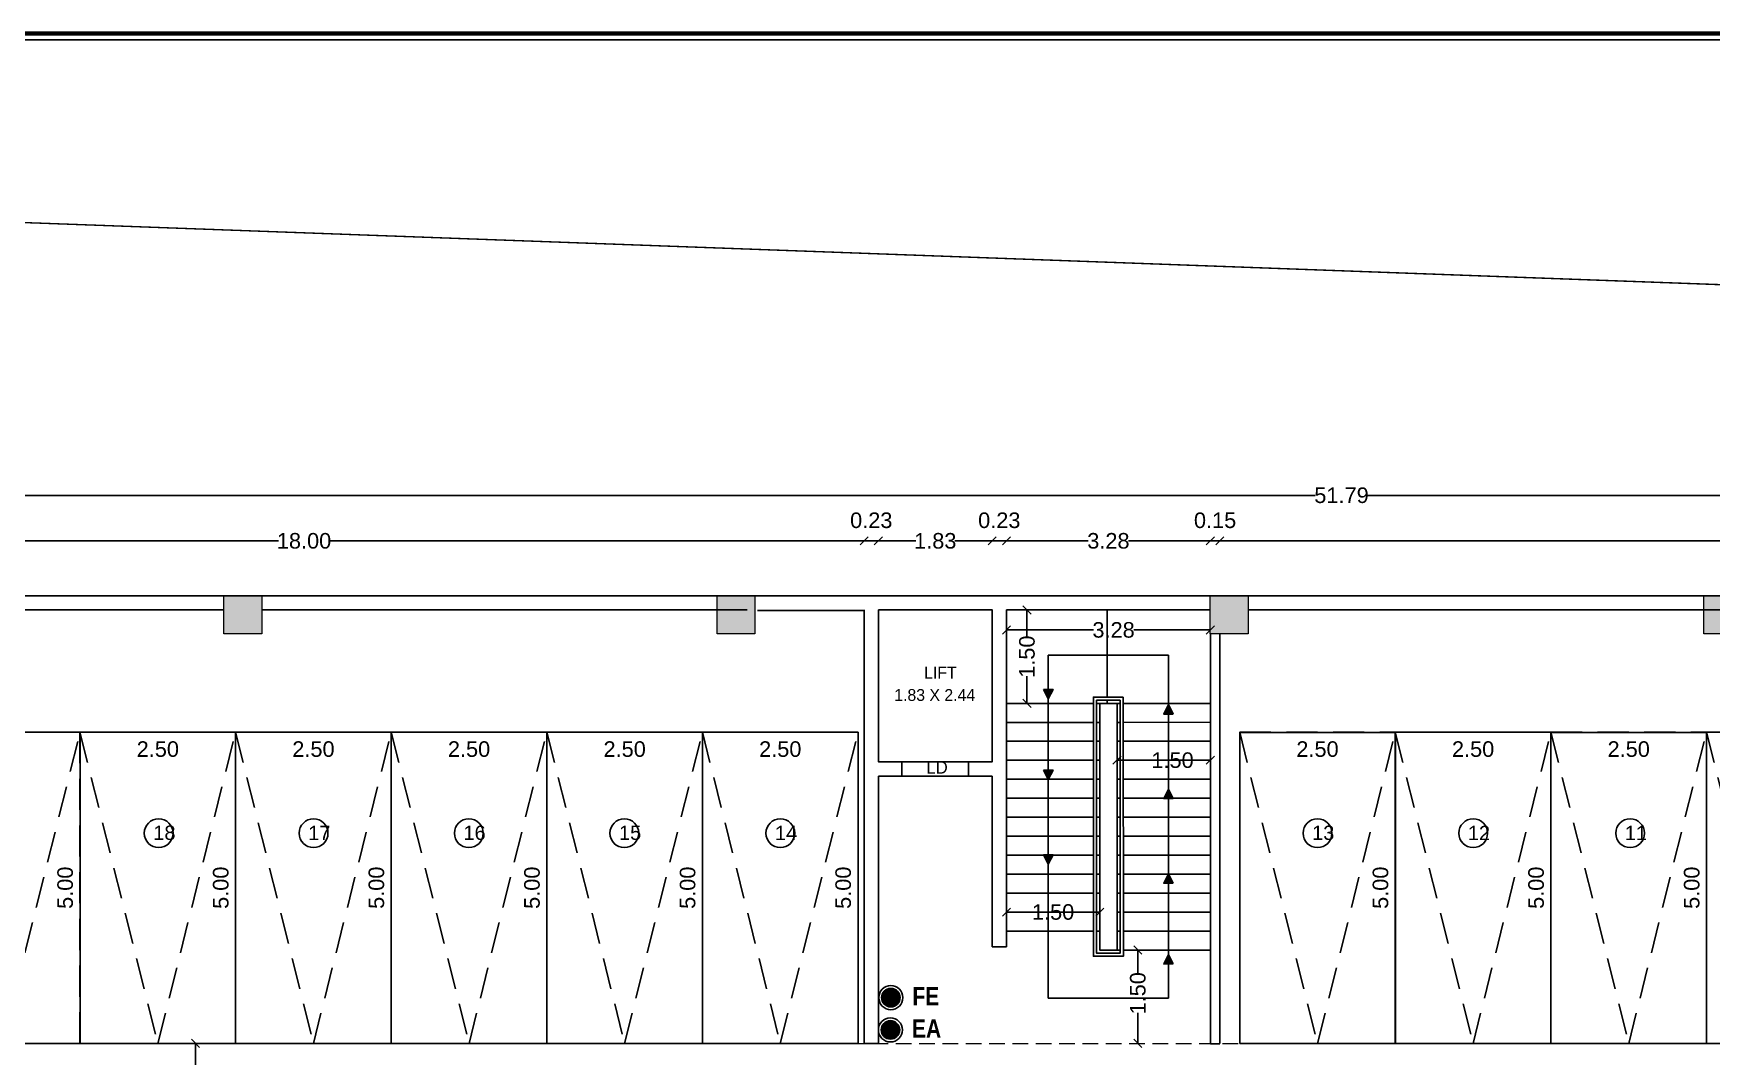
# Model space of a CAD drawing. Header units: metres. Extents: x 71870 to 72053, y 12512 to 13084.
# Drawn here: x 71914.76 to 71941.71, y 13068.02 to 13084.45 of the extents above; entities that cross this region are included whole.
import ezdxf

# ---------------------------------------------------------------- set-up
doc = ezdxf.new("R2010")
doc.units = ezdxf.units.M
doc.header["$MEASUREMENT"] = 0
for name, pattern in [('ACAD_ISO08W100', [36, 24, -3, 6, -3]), ('DASHED2', [0.375, 0.25, -0.125]), ('Dim Line', [0.375, 0.25, -0.125])]:
    doc.linetypes.add(name, pattern=pattern)
doc.layers.get('Defpoints').update_dxf_attribs({"color": 6, "lineweight": 0})
doc.layers.add('ANGULAR_PARKING_SLOT_1', color=6, linetype='Continuous')
doc.layers.add('BLK_1_FLR_-1_LIFT_1', color=30, linetype='Continuous')
for name, color, linetype, plot in [('BLK_1_LVL_-1_BSMNT_COVERED_PARKING', 4, 'Continuous', False), ('BLK_1_LVL_-1_BSMNT_FOOT_PRINT', 1, 'Continuous', False), ('BLK_1_LVL_-1_BSMNT_PLOT_BOUNDARY', 70, 'Continuous', False), ('BLK_1_LVL_-1_BSMNT_SIDE_SETBACK1', 102, 'Continuous', False)]:
    doc.layers.add(name, color=color, linetype=linetype, plot=plot)
doc.layers.add('COL', color=1, linetype='Continuous', lineweight=18)
doc.styles.add('century Gothic', font='arial.ttf')
doc.styles.get("Standard").update_dxf_attribs({"font": 'arial.ttf'})
doc.styles.add('TITLE', font='GOTHIC.TTF')
doc.dimstyles.new('STAND', dxfattribs={"dimtxt": 0.25, "dimasz": 0.13, "dimexe": 0, "dimexo": 0, "dimgap": 0, "dimtad": 0, "dimzin": 0, "dimdsep": 46, "dimtxsty": 'century Gothic', "dimblk": 'OBLIQUE', "dimcen": 0.15, "dimse1": 1, "dimse2": 1, "dimclrd": 5, "dimclre": 7, "dimclrt": 5, "dimazin": 0, "dimtfac": 1, "dimtofl": 0, "dimtmove": 0, "dimatfit": 3, "dimfxl": 0, "dimtolj": 1, "dimtzin": 0, "dimlwd": -1, "dimlwe": -1, "dimarcsym": 0})

# ---------------------------------------------------------------- blocks, each defined once
blk = doc.blocks.new('*U3')
at = {"layer": 'COL'}
h = blk.add_hatch(color=8, dxfattribs=at)
h.dxf.hatch_style = 1
h.paths.add_polyline_path([(2704.9, 761), (2704.9, 737), (2680.9, 737), (2680.9, 761)])
at = {"layer": 'COL', "ltscale": 0.02}
blk.add_lwpolyline([(2704.9, 761), (2704.9, 737), (2680.9, 737), (2680.9, 761)], close=True, dxfattribs=at)
blk = doc.blocks.new('_Oblique')
at = {"color": 0, "linetype": 'ByBlock', "lineweight": -2}
blk.add_line((-0.5, -0.5), (0.5, 0.5), dxfattribs=at)
blk = doc.blocks.new('*D309')
at = {"color": 5}
for p, q in [((71932.162, 13072.777), (71932.742, 13072.777)), ((71933.662, 13072.777), (71933.367, 13072.777))]:
    blk.add_line(p, q, dxfattribs=at)
at = {"layer": 'Defpoints', "color": 0, "lineweight": 25}
for p in [(71932.162, 13072.777), (71933.662, 13072.777), (71933.662, 13072.777)]:
    blk.add_point(p, dxfattribs=at)
at = {"color": 5, "xscale": 0.13, "yscale": 0.13, "zscale": 0.13, "rotation": 180}
blk.add_blockref('_Oblique', (71932.162, 13072.777), dxfattribs=at)
at = {"color": 5, "xscale": 0.13, "yscale": 0.13, "zscale": 0.13}
blk.add_blockref('_Oblique', (71933.662, 13072.777), dxfattribs=at)
at = {"color": 5, "insert": (71933.054, 13072.777), "char_height": 0.25, "attachment_point": 5, "style": 'century Gothic'}
blk.add_mtext('\\A1;1.50', dxfattribs=at)
blk = doc.blocks.new('*D310')
at = {"color": 5}
for p, q in [((71930.385, 13070.338), (71930.823, 13070.338)), ((71931.885, 13070.338), (71931.448, 13070.338))]:
    blk.add_line(p, q, dxfattribs=at)
at = {"layer": 'Defpoints', "color": 0, "lineweight": 25}
for p in [(71930.385, 13070.338), (71931.885, 13070.338), (71931.885, 13070.338)]:
    blk.add_point(p, dxfattribs=at)
at = {"color": 5, "xscale": 0.13, "yscale": 0.13, "zscale": 0.13, "rotation": 180}
blk.add_blockref('_Oblique', (71930.385, 13070.338), dxfattribs=at)
at = {"color": 5, "xscale": 0.13, "yscale": 0.13, "zscale": 0.13}
blk.add_blockref('_Oblique', (71931.885, 13070.338), dxfattribs=at)
at = {"color": 5, "insert": (71931.135, 13070.338), "char_height": 0.25, "attachment_point": 5, "style": 'century Gothic'}
blk.add_mtext('\\A1;1.50', dxfattribs=at)
blk = doc.blocks.new('*D311')
at = {"color": 5}
for p, q in [((71930.716, 13075.191), (71930.716, 13074.754)), ((71930.716, 13073.691), (71930.716, 13074.129))]:
    blk.add_line(p, q, dxfattribs=at)
at = {"layer": 'Defpoints', "color": 0, "lineweight": 25}
for p in [(71930.716, 13075.191), (71930.716, 13075.191), (71930.716, 13073.691)]:
    blk.add_point(p, dxfattribs=at)
at = {"color": 5, "xscale": 0.13, "yscale": 0.13, "zscale": 0.13}
for p, rotation in [((71930.716, 13075.191), 90), ((71930.716, 13073.691), 270)]:
    blk.add_blockref('_Oblique', p, dxfattribs=dict(at, rotation=rotation))
at = {"color": 5, "insert": (71930.716, 13074.441), "char_height": 0.25, "attachment_point": 5, "rotation": 90, "style": 'century Gothic'}
blk.add_mtext('\\A1;1.50', dxfattribs=at)
blk = doc.blocks.new('*D303')
at = {"color": 5}
for p, q in [((71930.385, 13074.87), (71931.782, 13074.87)), ((71933.662, 13074.87), (71932.432, 13074.87))]:
    blk.add_line(p, q, dxfattribs=at)
at = {"layer": 'Defpoints', "color": 0, "lineweight": 25}
for p in [(71930.385, 13074.874), (71933.662, 13074.87), (71933.662, 13074.81)]:
    blk.add_point(p, dxfattribs=at)
at = {"color": 5, "xscale": 0.13, "yscale": 0.13, "zscale": 0.13, "rotation": 180}
blk.add_blockref('_Oblique', (71930.385, 13074.87), dxfattribs=at)
at = {"color": 5, "xscale": 0.13, "yscale": 0.13, "zscale": 0.13}
blk.add_blockref('_Oblique', (71933.662, 13074.87), dxfattribs=at)
at = {"color": 5, "insert": (71932.107, 13074.87), "char_height": 0.25, "attachment_point": 5, "style": 'century Gothic'}
blk.add_mtext('\\A1;3.28', dxfattribs=at)
blk = doc.blocks.new('*D362')
at = {"layer": 'Defpoints', "color": 0, "lineweight": 25}
for p in [(71915.264, 13073.229), (71915.502, 13073.229), (71915.502, 13068.229)]:
    blk.add_point(p, dxfattribs=at)
at = {"color": 5, "lineweight": 25, "insert": (71915.264, 13070.729), "char_height": 0.25, "attachment_point": 5, "rotation": 90, "style": 'century Gothic'}
blk.add_mtext('\\A1;5.00', dxfattribs=at)
blk = doc.blocks.new('*D363')
at = {"layer": 'Defpoints', "color": 0, "lineweight": 25}
for p in [(71913.002, 13073.229), (71915.502, 13073.229), (71913.002, 13072.955)]:
    blk.add_point(p, dxfattribs=at)
at = {"color": 5, "lineweight": 25, "insert": (71914.252, 13072.955), "char_height": 0.25, "attachment_point": 5, "style": 'century Gothic'}
blk.add_mtext('\\A1;2.50', dxfattribs=at)
blk = doc.blocks.new('*D364')
at = {"layer": 'Defpoints', "color": 0, "lineweight": 25}
for p in [(71917.764, 13073.229), (71918.002, 13073.229), (71918.002, 13068.229)]:
    blk.add_point(p, dxfattribs=at)
at = {"color": 5, "lineweight": 25, "insert": (71917.764, 13070.729), "char_height": 0.25, "attachment_point": 5, "rotation": 90, "style": 'century Gothic'}
blk.add_mtext('\\A1;5.00', dxfattribs=at)
blk = doc.blocks.new('*D365')
at = {"layer": 'Defpoints', "color": 0, "lineweight": 25}
for p in [(71915.502, 13073.229), (71918.002, 13073.229), (71915.502, 13072.955)]:
    blk.add_point(p, dxfattribs=at)
at = {"color": 5, "lineweight": 25, "insert": (71916.752, 13072.955), "char_height": 0.25, "attachment_point": 5, "style": 'century Gothic'}
blk.add_mtext('\\A1;2.50', dxfattribs=at)
blk = doc.blocks.new('*D366')
at = {"layer": 'Defpoints', "color": 0, "lineweight": 25}
for p in [(71920.264, 13073.229), (71920.502, 13073.229), (71920.502, 13068.229)]:
    blk.add_point(p, dxfattribs=at)
at = {"color": 5, "lineweight": 25, "insert": (71920.264, 13070.729), "char_height": 0.25, "attachment_point": 5, "rotation": 90, "style": 'century Gothic'}
blk.add_mtext('\\A1;5.00', dxfattribs=at)
blk = doc.blocks.new('*D367')
at = {"layer": 'Defpoints', "color": 0, "lineweight": 25}
for p in [(71918.002, 13073.229), (71920.502, 13073.229), (71918.002, 13072.955)]:
    blk.add_point(p, dxfattribs=at)
at = {"color": 5, "lineweight": 25, "insert": (71919.252, 13072.955), "char_height": 0.25, "attachment_point": 5, "style": 'century Gothic'}
blk.add_mtext('\\A1;2.50', dxfattribs=at)
blk = doc.blocks.new('*D368')
at = {"layer": 'Defpoints', "color": 0, "lineweight": 25}
for p in [(71922.764, 13073.229), (71923.002, 13073.229), (71923.002, 13068.229)]:
    blk.add_point(p, dxfattribs=at)
at = {"color": 5, "lineweight": 25, "insert": (71922.764, 13070.729), "char_height": 0.25, "attachment_point": 5, "rotation": 90, "style": 'century Gothic'}
blk.add_mtext('\\A1;5.00', dxfattribs=at)
blk = doc.blocks.new('*D369')
at = {"layer": 'Defpoints', "color": 0, "lineweight": 25}
for p in [(71920.502, 13073.229), (71923.002, 13073.229), (71920.502, 13072.955)]:
    blk.add_point(p, dxfattribs=at)
at = {"color": 5, "lineweight": 25, "insert": (71921.752, 13072.955), "char_height": 0.25, "attachment_point": 5, "style": 'century Gothic'}
blk.add_mtext('\\A1;2.50', dxfattribs=at)
blk = doc.blocks.new('*D370')
at = {"layer": 'Defpoints', "color": 0, "lineweight": 25}
for p in [(71925.264, 13073.229), (71925.502, 13073.229), (71925.502, 13068.229)]:
    blk.add_point(p, dxfattribs=at)
at = {"color": 5, "lineweight": 25, "insert": (71925.264, 13070.729), "char_height": 0.25, "attachment_point": 5, "rotation": 90, "style": 'century Gothic'}
blk.add_mtext('\\A1;5.00', dxfattribs=at)
blk = doc.blocks.new('*D371')
at = {"layer": 'Defpoints', "color": 0, "lineweight": 25}
for p in [(71923.002, 13073.229), (71925.502, 13073.229), (71923.002, 13072.955)]:
    blk.add_point(p, dxfattribs=at)
at = {"color": 5, "lineweight": 25, "insert": (71924.252, 13072.955), "char_height": 0.25, "attachment_point": 5, "style": 'century Gothic'}
blk.add_mtext('\\A1;2.50', dxfattribs=at)
blk = doc.blocks.new('*D372')
at = {"layer": 'Defpoints', "color": 0, "lineweight": 25}
for p in [(71927.764, 13073.229), (71928.002, 13073.229), (71928.002, 13068.229)]:
    blk.add_point(p, dxfattribs=at)
at = {"color": 5, "lineweight": 25, "insert": (71927.764, 13070.729), "char_height": 0.25, "attachment_point": 5, "rotation": 90, "style": 'century Gothic'}
blk.add_mtext('\\A1;5.00', dxfattribs=at)
blk = doc.blocks.new('*D373')
at = {"layer": 'Defpoints', "color": 0, "lineweight": 25}
for p in [(71925.502, 13073.229), (71928.002, 13073.229), (71925.502, 13072.955)]:
    blk.add_point(p, dxfattribs=at)
at = {"color": 5, "lineweight": 25, "insert": (71926.752, 13072.955), "char_height": 0.25, "attachment_point": 5, "style": 'century Gothic'}
blk.add_mtext('\\A1;2.50', dxfattribs=at)
blk = doc.blocks.new('*D374')
at = {"layer": 'Defpoints', "color": 0, "lineweight": 25}
for p in [(71936.396, 13073.229), (71936.633, 13073.229), (71936.633, 13068.229)]:
    blk.add_point(p, dxfattribs=at)
at = {"color": 5, "lineweight": 25, "insert": (71936.396, 13070.729), "char_height": 0.25, "attachment_point": 5, "rotation": 90, "style": 'century Gothic'}
blk.add_mtext('\\A1;5.00', dxfattribs=at)
blk = doc.blocks.new('*D375')
at = {"layer": 'Defpoints', "color": 0, "lineweight": 25}
for p in [(71934.133, 13073.229), (71936.633, 13073.229), (71934.133, 13072.955)]:
    blk.add_point(p, dxfattribs=at)
at = {"color": 5, "lineweight": 25, "insert": (71935.383, 13072.955), "char_height": 0.25, "attachment_point": 5, "style": 'century Gothic'}
blk.add_mtext('\\A1;2.50', dxfattribs=at)
blk = doc.blocks.new('*D376')
at = {"layer": 'Defpoints', "color": 0, "lineweight": 25}
for p in [(71938.896, 13073.229), (71939.133, 13073.229), (71939.133, 13068.229)]:
    blk.add_point(p, dxfattribs=at)
at = {"color": 5, "lineweight": 25, "insert": (71938.896, 13070.729), "char_height": 0.25, "attachment_point": 5, "rotation": 90, "style": 'century Gothic'}
blk.add_mtext('\\A1;5.00', dxfattribs=at)
blk = doc.blocks.new('*D377')
at = {"layer": 'Defpoints', "color": 0, "lineweight": 25}
for p in [(71936.633, 13073.229), (71939.133, 13073.229), (71936.633, 13072.955)]:
    blk.add_point(p, dxfattribs=at)
at = {"color": 5, "lineweight": 25, "insert": (71937.883, 13072.955), "char_height": 0.25, "attachment_point": 5, "style": 'century Gothic'}
blk.add_mtext('\\A1;2.50', dxfattribs=at)
blk = doc.blocks.new('*D378')
at = {"layer": 'Defpoints', "color": 0, "lineweight": 25}
for p in [(71941.396, 13073.229), (71941.633, 13073.229), (71941.633, 13068.229)]:
    blk.add_point(p, dxfattribs=at)
at = {"color": 5, "lineweight": 25, "insert": (71941.396, 13070.729), "char_height": 0.25, "attachment_point": 5, "rotation": 90, "style": 'century Gothic'}
blk.add_mtext('\\A1;5.00', dxfattribs=at)
blk = doc.blocks.new('*D379')
at = {"layer": 'Defpoints', "color": 0, "lineweight": 25}
for p in [(71939.133, 13073.229), (71941.633, 13073.229), (71939.133, 13072.955)]:
    blk.add_point(p, dxfattribs=at)
at = {"color": 5, "lineweight": 25, "insert": (71940.383, 13072.955), "char_height": 0.25, "attachment_point": 5, "style": 'century Gothic'}
blk.add_mtext('\\A1;2.50', dxfattribs=at)
blk = doc.blocks.new('*D381')
at = {"layer": 'Defpoints', "color": 0, "lineweight": 25}
for p in [(71941.633, 13073.229), (71944.133, 13073.229), (71941.633, 13072.955)]:
    blk.add_point(p, dxfattribs=at)
at = {"color": 5, "lineweight": 25, "insert": (71942.883, 13072.955), "char_height": 0.25, "attachment_point": 5, "style": 'century Gothic'}
blk.add_mtext('\\A1;2.50', dxfattribs=at)
blk = doc.blocks.new('*D403')
at = {"color": 5}
for p, q in [((71928.328, 13076.301), (71928.929, 13076.301)), ((71930.157, 13076.301), (71929.555, 13076.301))]:
    blk.add_line(p, q, dxfattribs=at)
at = {"layer": 'Defpoints', "color": 0, "lineweight": 25}
for p in [(71930.157, 13076.301), (71928.328, 13075.191), (71930.157, 13075.191)]:
    blk.add_point(p, dxfattribs=at)
at = {"color": 5, "xscale": 0.13, "yscale": 0.13, "zscale": 0.13, "rotation": 180}
blk.add_blockref('_Oblique', (71928.328, 13076.301), dxfattribs=at)
at = {"color": 5, "xscale": 0.13, "yscale": 0.13, "zscale": 0.13}
blk.add_blockref('_Oblique', (71930.157, 13076.301), dxfattribs=at)
at = {"color": 5, "insert": (71929.242, 13076.301), "char_height": 0.25, "attachment_point": 5, "style": 'century Gothic'}
blk.add_mtext('\\A1;1.83', dxfattribs=at)
blk = doc.blocks.new('*D404')
at = {"color": 5}
blk.add_line((71930.157, 13076.301), (71930.385, 13076.301), dxfattribs=at)
at = {"layer": 'Defpoints', "color": 0, "lineweight": 25}
for p in [(71930.385, 13076.301), (71930.157, 13075.191), (71930.385, 13075.191)]:
    blk.add_point(p, dxfattribs=at)
at = {"color": 5, "xscale": 0.13, "yscale": 0.13, "zscale": 0.13, "rotation": 180}
blk.add_blockref('_Oblique', (71930.157, 13076.301), dxfattribs=at)
at = {"color": 5, "xscale": 0.13, "yscale": 0.13, "zscale": 0.13}
blk.add_blockref('_Oblique', (71930.385, 13076.301), dxfattribs=at)
at = {"color": 5, "insert": (71930.271, 13076.631), "char_height": 0.25, "attachment_point": 5, "style": 'century Gothic'}
blk.add_mtext('\\A1;0.23', dxfattribs=at)
blk = doc.blocks.new('*D405')
at = {"color": 5}
for p, q in [((71917.357, 13068.229), (71917.357, 13066.308)), ((71917.357, 13063.729), (71917.357, 13065.649))]:
    blk.add_line(p, q, dxfattribs=at)
at = {"layer": 'Defpoints', "color": 0, "lineweight": 25}
for p in [(71917.357, 13068.229), (71917.357, 13068.229), (71917.357, 13063.729)]:
    blk.add_point(p, dxfattribs=at)
at = {"color": 5, "xscale": 0.13, "yscale": 0.13, "zscale": 0.13}
for p, rotation in [((71917.357, 13068.229), 90), ((71917.357, 13063.729), 270)]:
    blk.add_blockref('_Oblique', p, dxfattribs=dict(at, rotation=rotation))
at = {"color": 5, "lineweight": 25, "insert": (71917.357, 13065.979), "char_height": 0.25, "attachment_point": 5, "rotation": 90, "style": 'century Gothic'}
blk.add_mtext('\\A1;4.50', dxfattribs=at)
blk = doc.blocks.new('*D408')
at = {"color": 5}
blk.add_line((71933.662, 13076.301), (71933.814, 13076.301), dxfattribs=at)
at = {"layer": 'Defpoints', "color": 0, "lineweight": 25}
for p in [(71933.814, 13076.301), (71933.662, 13075.191), (71933.814, 13074.81)]:
    blk.add_point(p, dxfattribs=at)
at = {"color": 5, "xscale": 0.13, "yscale": 0.13, "zscale": 0.13, "rotation": 180}
blk.add_blockref('_Oblique', (71933.662, 13076.301), dxfattribs=at)
at = {"color": 5, "xscale": 0.13, "yscale": 0.13, "zscale": 0.13}
blk.add_blockref('_Oblique', (71933.814, 13076.301), dxfattribs=at)
at = {"color": 5, "insert": (71933.738, 13076.631), "char_height": 0.25, "attachment_point": 5, "style": 'century Gothic'}
blk.add_mtext('\\A1;0.15', dxfattribs=at)
blk = doc.blocks.new('*D409')
at = {"color": 5}
for p, q in [((71933.814, 13076.301), (71947.202, 13076.301)), ((71961.436, 13076.301), (71948.048, 13076.301))]:
    blk.add_line(p, q, dxfattribs=at)
at = {"layer": 'Defpoints', "color": 0, "lineweight": 25}
for p in [(71961.436, 13076.301), (71933.814, 13074.81), (71961.436, 13068.81)]:
    blk.add_point(p, dxfattribs=at)
at = {"color": 5, "xscale": 0.13, "yscale": 0.13, "zscale": 0.13, "rotation": 180}
blk.add_blockref('_Oblique', (71933.814, 13076.301), dxfattribs=at)
at = {"color": 5, "xscale": 0.13, "yscale": 0.13, "zscale": 0.13}
blk.add_blockref('_Oblique', (71961.436, 13076.301), dxfattribs=at)
at = {"color": 5, "insert": (71947.625, 13076.301), "char_height": 0.25, "attachment_point": 5, "style": 'century Gothic'}
blk.add_mtext('\\A1;27.62', dxfattribs=at)
blk = doc.blocks.new('*D410')
at = {"color": 5}
for p, q in [((71932.497, 13069.729), (71932.497, 13069.345)), ((71932.497, 13068.229), (71932.497, 13068.72))]:
    blk.add_line(p, q, dxfattribs=at)
at = {"layer": 'Defpoints', "color": 0, "lineweight": 25}
for p in [(71932.497, 13069.729), (71932.497, 13068.229), (71932.497, 13068.229)]:
    blk.add_point(p, dxfattribs=at)
at = {"color": 5, "xscale": 0.13, "yscale": 0.13, "zscale": 0.13}
for p, rotation in [((71932.497, 13069.729), 90), ((71932.497, 13068.229), 270)]:
    blk.add_blockref('_Oblique', p, dxfattribs=dict(at, rotation=rotation))
at = {"color": 5, "lineweight": 25, "insert": (71932.497, 13069.033), "char_height": 0.25, "attachment_point": 5, "rotation": 90, "style": 'century Gothic'}
blk.add_mtext('\\A1;1.50', dxfattribs=at)
blk = doc.blocks.new('*D413')
at = {"color": 5}
for p, q in [((71910.102, 13076.301), (71918.691, 13076.301)), ((71928.099, 13076.301), (71919.51, 13076.301))]:
    blk.add_line(p, q, dxfattribs=at)
at = {"layer": 'Defpoints', "color": 0, "lineweight": 25}
for p in [(71928.099, 13076.301), (71928.099, 13075.185), (71910.102, 13074.81)]:
    blk.add_point(p, dxfattribs=at)
at = {"color": 5, "xscale": 0.13, "yscale": 0.13, "zscale": 0.13, "rotation": 180}
blk.add_blockref('_Oblique', (71910.102, 13076.301), dxfattribs=at)
at = {"color": 5, "xscale": 0.13, "yscale": 0.13, "zscale": 0.13}
blk.add_blockref('_Oblique', (71928.099, 13076.301), dxfattribs=at)
at = {"color": 5, "insert": (71919.101, 13076.301), "char_height": 0.25, "attachment_point": 5, "style": 'century Gothic'}
blk.add_mtext('\\A1;18.00', dxfattribs=at)
blk = doc.blocks.new('*D414')
at = {"color": 5}
blk.add_line((71928.099, 13076.301), (71928.328, 13076.301), dxfattribs=at)
at = {"layer": 'Defpoints', "color": 0, "lineweight": 25}
for p in [(71928.328, 13076.301), (71928.099, 13075.185), (71928.328, 13075.191)]:
    blk.add_point(p, dxfattribs=at)
at = {"color": 5, "xscale": 0.13, "yscale": 0.13, "zscale": 0.13, "rotation": 180}
blk.add_blockref('_Oblique', (71928.099, 13076.301), dxfattribs=at)
at = {"color": 5, "xscale": 0.13, "yscale": 0.13, "zscale": 0.13}
blk.add_blockref('_Oblique', (71928.328, 13076.301), dxfattribs=at)
at = {"color": 5, "insert": (71928.214, 13076.631), "char_height": 0.25, "attachment_point": 5, "style": 'century Gothic'}
blk.add_mtext('\\A1;0.23', dxfattribs=at)
blk = doc.blocks.new('*D415')
at = {"color": 5}
for p, q in [((71930.385, 13076.301), (71931.699, 13076.301)), ((71933.662, 13076.301), (71932.349, 13076.301))]:
    blk.add_line(p, q, dxfattribs=at)
at = {"layer": 'Defpoints', "color": 0, "lineweight": 25}
for p in [(71933.662, 13076.301), (71930.385, 13075.191), (71933.662, 13075.191)]:
    blk.add_point(p, dxfattribs=at)
at = {"color": 5, "xscale": 0.13, "yscale": 0.13, "zscale": 0.13, "rotation": 180}
blk.add_blockref('_Oblique', (71930.385, 13076.301), dxfattribs=at)
at = {"color": 5, "xscale": 0.13, "yscale": 0.13, "zscale": 0.13}
blk.add_blockref('_Oblique', (71933.662, 13076.301), dxfattribs=at)
at = {"color": 5, "insert": (71932.024, 13076.301), "char_height": 0.25, "attachment_point": 5, "style": 'century Gothic'}
blk.add_mtext('\\A1;3.28', dxfattribs=at)
blk = doc.blocks.new('*D419')
at = {"color": 5}
for p, q in [((71909.874, 13077.033), (71935.347, 13077.033)), ((71961.664, 13077.033), (71936.191, 13077.033))]:
    blk.add_line(p, q, dxfattribs=at)
at = {"layer": 'Defpoints', "color": 0, "lineweight": 25}
for p in [(71909.874, 13077.033), (71909.874, 13075.42), (71961.664, 13075.42)]:
    blk.add_point(p, dxfattribs=at)
at = {"color": 5, "xscale": 0.13, "yscale": 0.13, "zscale": 0.13, "rotation": 180}
blk.add_blockref('_Oblique', (71909.874, 13077.033), dxfattribs=at)
at = {"color": 5, "xscale": 0.13, "yscale": 0.13, "zscale": 0.13}
blk.add_blockref('_Oblique', (71961.664, 13077.033), dxfattribs=at)
at = {"color": 5, "insert": (71935.769, 13077.033), "char_height": 0.25, "attachment_point": 5, "style": 'century Gothic'}
blk.add_mtext('\\A1;51.79', dxfattribs=at)

msp = doc.modelspace()

# ---------------------------------------------------------------- hatches: boundary and pattern name
h = msp.add_hatch(color=252)
h.dxf.hatch_style = 1
h.paths.add_polyline_path([(71930.98243, 13073.91383), (71931.13483, 13073.91383), (71931.05863, 13073.76143)])
h = msp.add_hatch(color=252)
h.dxf.hatch_style = 1
h.paths.add_polyline_path([(71933.06507, 13073.5191), (71932.91267, 13073.5191), (71932.98887, 13073.6715)])
h = msp.add_hatch(color=252)
h.dxf.hatch_style = 1
h.paths.add_polyline_path([(71930.98243, 13072.61843), (71931.13483, 13072.61843), (71931.05863, 13072.46603)])
h = msp.add_hatch(color=252)
h.dxf.hatch_style = 1
h.paths.add_polyline_path([(71933.06489, 13072.16055), (71932.91249, 13072.16055), (71932.98869, 13072.31295)])
h = msp.add_hatch(color=252)
h.dxf.hatch_style = 1
h.paths.add_polyline_path([(71930.98243, 13071.25953), (71931.13483, 13071.25953), (71931.05863, 13071.10713)])
h = msp.add_hatch(color=252)
h.dxf.hatch_style = 1
h.paths.add_polyline_path([(71933.06489, 13070.80165), (71932.91249, 13070.80165), (71932.98869, 13070.95405)])
h = msp.add_hatch(color=252)
h.dxf.hatch_style = 1
h.paths.add_polyline_path([(71933.06489, 13069.50625), (71932.91249, 13069.50625), (71932.98869, 13069.65865)])
at = {"lineweight": 25}
h = msp.add_hatch(color=33, dxfattribs=at)
h.dxf.hatch_style = 1
h.paths.add_polyline_path([(71928.67721, 13068.96313, 1), (71928.37999, 13068.96313, 1)])
h = msp.add_hatch(color=33, dxfattribs=at)
h.dxf.hatch_style = 1
h.paths.add_polyline_path([(71928.67035, 13068.44515, 1), (71928.37314, 13068.44515, 1)])

# ---------------------------------------------------------------- linework, layer by layer
for p, q in [((71910.48324, 13075.41975), (71917.81602, 13075.41975)), ((71918.42562, 13075.41975), (71961.05465, 13075.41972)), ((71910.48324, 13075.19115), (71917.81602, 13075.19115)), ((71926.38677, 13075.18513), (71928.09934, 13075.18513)), ((71928.09934, 13068.22864), (71928.09934, 13075.1911)), ((71928.32794, 13072.7527), (71928.32794, 13075.1911)), ((71930.15675, 13075.1911), (71928.32794, 13075.1911)), ((71930.15675, 13072.7527), (71930.15675, 13075.1911)), ((71933.66197, 13075.19116), (71930.38535, 13075.19112)), ((71930.38536, 13069.78092), (71930.38535, 13075.19112)), ((71934.27157, 13075.19114), (71961.05465, 13075.19112)), ((71933.66194, 13074.81014), (71933.66262, 13068.22874)), ((71933.81434, 13074.81015), (71933.81502, 13068.22875)), ((71930.15674, 13073.36227), (71930.15674, 13072.7527)), ((71928.70679, 13072.7527), (71928.32794, 13072.7527)), ((71928.70679, 13072.5241), (71928.70679, 13072.7527)), ((71930.15675, 13072.7527), (71929.77788, 13072.7527)), ((71929.77788, 13072.5241), (71929.77788, 13072.7527)), ((71928.32794, 13068.22865), (71928.32794, 13072.5241)), ((71930.15675, 13072.5241), (71928.32794, 13072.5241)), ((71928.70679, 13072.5241), (71928.32794, 13072.5241)), ((71928.55227, 13072.52409), (71928.55225, 13072.52409)), ((71928.55227, 13072.5241), (71928.55227, 13072.52409)), ((71930.15675, 13072.5241), (71929.77788, 13072.5241)), ((71930.15674, 13072.5241), (71930.15676, 13069.78092)), ((71930.38536, 13069.78092), (71930.15676, 13069.78092))]:
    msp.add_line(p, q)
at = {"ltscale": 100}
for p, q in [((71932.00294, 13073.79277), (71932.00292, 13075.19112)), ((71931.78376, 13073.69112), (71930.38535, 13073.6911)), ((71931.88536, 13073.69112), (71931.83456, 13073.69112)), ((71932.00294, 13073.69114), (71932.00294, 13073.74197)), ((71932.21285, 13073.69112), (71932.16205, 13073.69112)), ((71933.66205, 13073.69114), (71932.26365, 13073.69112)), ((71931.78376, 13073.38632), (71930.38535, 13073.3863)), ((71931.88536, 13073.38632), (71931.83456, 13073.38632)), ((71932.21288, 13073.38632), (71932.16208, 13073.38632)), ((71933.66205, 13073.38634), (71932.26368, 13073.38632)), ((71931.78376, 13073.08152), (71930.38535, 13073.0815)), ((71931.88536, 13073.08152), (71931.83456, 13073.08152)), ((71932.21291, 13073.08152), (71932.16211, 13073.08152)), ((71933.66205, 13073.08154), (71932.26371, 13073.08152)), ((71931.78376, 13072.77672), (71930.38535, 13072.7767)), ((71931.88536, 13072.77672), (71931.83456, 13072.77672)), ((71932.21294, 13072.77672), (71932.16214, 13072.77672)), ((71933.66205, 13072.77674), (71932.26374, 13072.77672)), ((71929.77788, 13072.5241), (71928.70679, 13072.5241)), ((71931.78375, 13072.47192), (71930.38535, 13072.4719)), ((71931.88535, 13072.47192), (71931.83455, 13072.47192)), ((71932.21298, 13072.47192), (71932.16218, 13072.47192)), ((71933.66205, 13072.47194), (71932.26378, 13072.47192)), ((71931.78375, 13072.16712), (71930.38535, 13072.1671)), ((71931.88535, 13072.16712), (71931.83455, 13072.16712)), ((71932.21301, 13072.16712), (71932.16221, 13072.16712)), ((71933.66205, 13072.16714), (71932.26381, 13072.16712)), ((71931.78375, 13071.86232), (71930.38535, 13071.8623)), ((71931.88535, 13071.86232), (71931.83455, 13071.86232)), ((71932.21304, 13071.86232), (71932.16224, 13071.86232)), ((71933.66205, 13071.86234), (71932.26384, 13071.86232)), ((71931.78375, 13071.55752), (71930.38535, 13071.5575)), ((71931.88535, 13071.55752), (71931.83455, 13071.55752)), ((71932.21307, 13071.55752), (71932.16227, 13071.55752)), ((71933.66205, 13071.55754), (71932.26387, 13071.55752)), ((71931.78375, 13071.25272), (71930.38535, 13071.2527)), ((71931.88535, 13071.25272), (71931.83455, 13071.25272)), ((71932.21311, 13071.25272), (71932.16231, 13071.25272)), ((71933.66205, 13071.25274), (71932.26391, 13071.25272)), ((71931.78375, 13070.94792), (71930.38535, 13070.9479)), ((71931.88535, 13070.94792), (71931.83455, 13070.94792)), ((71932.21314, 13070.94792), (71932.16234, 13070.94792)), ((71933.66205, 13070.94794), (71932.26394, 13070.94792)), ((71931.78375, 13070.64312), (71930.38535, 13070.6431)), ((71931.88535, 13070.64312), (71931.83455, 13070.64312)), ((71932.21317, 13070.64312), (71932.16237, 13070.64312)), ((71933.66205, 13070.64314), (71932.26397, 13070.64312)), ((71931.78375, 13070.33832), (71930.38535, 13070.3383)), ((71931.88535, 13070.33832), (71931.83455, 13070.33832)), ((71932.2132, 13070.33832), (71932.1624, 13070.33832)), ((71933.66205, 13070.33834), (71932.264, 13070.33832)), ((71931.78375, 13070.03352), (71930.38535, 13070.0335)), ((71931.88535, 13070.03352), (71931.83455, 13070.03352)), ((71932.21324, 13070.03352), (71932.16244, 13070.03352)), ((71933.66205, 13070.03354), (71932.26404, 13070.03352)), ((71932.21327, 13069.72872), (71932.16247, 13069.72872)), ((71933.66206, 13069.72874), (71932.26407, 13069.72872))]:
    msp.add_line(p, q, dxfattribs=at)
at = {"color": 32, "linetype": 'Dim Line', "lineweight": 9}
msp.add_line((71910.98324, 13068.22861), (71957.55464, 13068.22861), dxfattribs=at)
at = {"lineweight": 25}
msp.add_line((71928.32794, 13068.22865), (71928.09934, 13068.22864), dxfattribs=at)
at = {"lineweight": 80}
msp.add_lwpolyline([(71905.64859, 13028.59336), (71905.64859, 13084.45162), (71984.53772, 13084.45162), (71984.53772, 13028.59336)], close=True, dxfattribs=at)
at = {"lineweight": 25}
msp.add_lwpolyline([(71905.74875, 13028.69352), (71905.74875, 13084.35145), (71984.43756, 13084.35145), (71984.43756, 13028.69352)], close=True, dxfattribs=at)
msp.add_lwpolyline([(71918.42562, 13075.19115), (71922.47237, 13075.19115), (71926.2201, 13075.19114)])
at = {"linetype": 'ACAD_ISO08W100'}
msp.add_lwpolyline([(71932.98868, 13074.46575), (71931.05865, 13074.46554), (71931.05863, 13068.95413), (71932.98926, 13068.95434)], close=True, dxfattribs=at)
at = {"color": 252}
for points in [[(71930.98243, 13073.91383), (71931.13483, 13073.91383), (71931.05863, 13073.76143)], [(71933.06507, 13073.5191), (71932.91267, 13073.5191), (71932.98887, 13073.6715)], [(71930.98243, 13072.61843), (71931.13483, 13072.61843), (71931.05863, 13072.46603)], [(71933.06489, 13072.16055), (71932.91249, 13072.16055), (71932.98869, 13072.31295)], [(71930.98243, 13071.25953), (71931.13483, 13071.25953), (71931.05863, 13071.10713)], [(71933.06489, 13070.80165), (71932.91249, 13070.80165), (71932.98869, 13070.95405)], [(71933.06489, 13069.50625), (71932.91249, 13069.50625), (71932.98869, 13069.65865)]]:
    msp.add_lwpolyline(points, close=True, dxfattribs=at)
at = {"ltscale": 100}
for points in [[(71932.26364, 13073.79276), (71931.78376, 13073.79271), (71931.78375, 13069.62711), (71932.26408, 13069.62716)], [(71932.21284, 13073.74196), (71931.83456, 13073.74191), (71931.83455, 13069.67791), (71932.21327, 13069.67796)], [(71932.16205, 13073.69115), (71931.88536, 13073.69112), (71931.88535, 13069.72872), (71932.16247, 13069.72875)]]:
    msp.add_lwpolyline(points, close=True, dxfattribs=at)
at = {"color": 4, "linetype": 'DASHED2', "lineweight": 25, "ltscale": 2}
for points in [[(71913.00157, 13073.22861), (71915.50157, 13073.22861), (71915.50157, 13068.22861), (71913.00157, 13068.22861)], [(71915.50157, 13073.22861), (71918.00157, 13073.22861), (71918.00157, 13068.22861), (71915.50157, 13068.22861)], [(71918.00157, 13073.22861), (71920.50157, 13073.22861), (71920.50157, 13068.22861), (71918.00157, 13068.22861)], [(71920.50157, 13073.22861), (71923.00157, 13073.22861), (71923.00157, 13068.22861), (71920.50157, 13068.22861)], [(71923.00157, 13073.22861), (71925.50157, 13073.22861), (71925.50157, 13068.22861), (71923.00157, 13068.22861)], [(71925.50157, 13073.22861), (71928.00157, 13073.22861), (71928.00157, 13068.22861), (71925.50157, 13068.22861)], [(71934.13288, 13073.22876), (71936.63288, 13073.22876), (71936.63288, 13068.22876), (71934.13288, 13068.22876)], [(71936.63288, 13073.22876), (71939.13288, 13073.22876), (71939.13288, 13068.22876), (71936.63288, 13068.22876)], [(71939.13288, 13073.22876), (71941.63288, 13073.22876), (71941.63288, 13068.22876), (71939.13288, 13068.22876)], [(71941.63288, 13073.22876), (71944.13288, 13073.22876), (71944.13288, 13068.22876), (71941.63288, 13068.22876)]]:
    msp.add_lwpolyline(points, close=True, dxfattribs=at)
for points in [[(71913.00157, 13073.22861), (71914.25157, 13068.22861), (71915.50157, 13073.22861)], [(71915.50157, 13073.22861), (71916.75157, 13068.22861), (71918.00157, 13073.22861)], [(71918.00157, 13073.22861), (71919.25157, 13068.22861), (71920.50157, 13073.22861)], [(71920.50157, 13073.22861), (71921.75157, 13068.22861), (71923.00157, 13073.22861)], [(71923.00157, 13073.22861), (71924.25157, 13068.22861), (71925.50157, 13073.22861)], [(71925.50157, 13073.22861), (71926.75157, 13068.22861), (71928.00157, 13073.22861)], [(71934.13288, 13073.22876), (71935.38288, 13068.22876), (71936.63288, 13073.22876)], [(71936.63288, 13073.22876), (71937.88288, 13068.22876), (71939.13288, 13073.22876)], [(71939.13288, 13073.22876), (71940.38288, 13068.22876), (71941.63288, 13073.22876)], [(71941.63288, 13073.22876), (71942.88288, 13068.22876), (71944.13288, 13073.22876)]]:
    msp.add_lwpolyline(points, dxfattribs=at)
at = {"lineweight": 25}
msp.add_lwpolyline([(71933.66262, 13068.21885), (71933.81502, 13068.21887)], dxfattribs=at)
at = {"color": 4, "linetype": 'Continuous', "lineweight": 25, "ltscale": 2}
for centre in [(71916.76523, 13071.60534), (71919.25424, 13071.60534), (71921.74851, 13071.60534), (71924.24765, 13071.60534), (71926.75228, 13071.60534), (71935.38288, 13071.60534), (71937.88461, 13071.60534), (71940.40599, 13071.60534)]:
    msp.add_circle(centre, 0.23145, dxfattribs=at)
at = {"color": 33, "lineweight": 25}
for centre, radius in [((71928.5286, 13068.96313), 0.1938), ((71928.5286, 13068.96313), 0.14861), ((71928.52174, 13068.44515), 0.1938), ((71928.52174, 13068.44515), 0.14861)]:
    msp.add_circle(centre, radius, dxfattribs=at)
at = {"layer": 'ANGULAR_PARKING_SLOT_1', "color": 6, "lineweight": 25}
for points in [[(71913.00172, 13068.22713), (71915.50172, 13068.22713), (71915.50172, 13073.22689), (71913.00172, 13073.22689)], [(71915.50234, 13068.22713), (71918.00234, 13068.22713), (71918.00234, 13073.22689), (71915.50234, 13073.22689)], [(71918.00219, 13068.22713), (71920.50219, 13068.22713), (71920.50219, 13073.22689), (71918.00219, 13073.22689)], [(71920.50203, 13068.22713), (71923.00203, 13068.22713), (71923.00203, 13073.22689), (71920.50203, 13073.22689)], [(71923.00188, 13068.22713), (71925.50188, 13068.22713), (71925.50188, 13073.22689), (71923.00188, 13073.22689)], [(71925.50172, 13068.22713), (71928.00172, 13068.22713), (71928.00172, 13073.22689), (71925.50172, 13073.22689)], [(71934.13365, 13068.2258), (71936.63365, 13068.2258), (71936.63365, 13073.22556), (71934.13365, 13073.22556)], [(71936.6335, 13068.22728), (71939.1335, 13068.22728), (71939.1335, 13073.22704), (71936.6335, 13073.22704)], [(71939.13334, 13068.2258), (71941.63334, 13068.2258), (71941.63334, 13073.22556), (71939.13334, 13073.22556)], [(71941.63319, 13068.22728), (71944.13319, 13068.22728), (71944.13319, 13073.22704), (71941.63319, 13073.22704)]]:
    msp.add_lwpolyline(points, close=True, dxfattribs=at)
at = {"layer": 'BLK_1_FLR_-1_LIFT_1', "color": 30, "lineweight": 25}
msp.add_lwpolyline([(71928.32798, 13075.19108), (71930.15679, 13075.19108), (71930.15679, 13072.75268), (71928.32798, 13072.75268)], close=True, dxfattribs=at)
at = {"layer": 'BLK_1_LVL_-1_BSMNT_COVERED_PARKING', "color": 4, "lineweight": 25}
msp.add_lwpolyline([(71909.87364, 13075.41975), (71961.66424, 13075.41975), (71961.66424, 13041.89175), (71909.87364, 13041.89175)], close=True, dxfattribs=at)
at = {"layer": 'BLK_1_LVL_-1_BSMNT_FOOT_PRINT', "lineweight": 25}
msp.add_lwpolyline([(71909.87364, 13075.41975), (71961.66424, 13075.41975), (71961.66424, 13041.89175), (71909.87364, 13041.89175)], close=True, dxfattribs=at)
at = {"layer": 'BLK_1_LVL_-1_BSMNT_PLOT_BOUNDARY', "color": 70, "linetype": 'ByBlock', "lineweight": 25}
msp.add_lwpolyline([(71976.50717, 13079.14882), (71905.93724, 13081.73179), (71905.79397, 13079.20731), (71900.24162, 13079.18441), (71901.79644, 13038.11383), (71974.19644, 13038.11383)], close=True, dxfattribs=at)
at = {"layer": 'BLK_1_LVL_-1_BSMNT_SIDE_SETBACK1', "color": 102, "lineweight": 25}
msp.add_lwpolyline([(71961.66424, 13079.6921), (71909.87364, 13081.58771), (71909.87364, 13075.41975), (71961.66424, 13075.41975)], close=True, dxfattribs=at)

# ---------------------------------------------------------------- block references
at = {"xscale": 0.0254, "yscale": 0.0254, "zscale": 0.0254}
for p in [(71849.72019, 13056.09026), (71857.64134, 13056.09026), (71865.56614, 13056.09026), (71873.49459, 13056.09023)]:
    msp.add_blockref('*U3', p, dxfattribs=at)

# ---------------------------------------------------------------- texts
at = {"attachment_point": 1, "style": 'TITLE'}
for s, insert, char_height, width in [('LIFT', (71929.06448, 13074.27936), 0.19, 0.4813095), ('1.83 X 2.44', (71928.58352, 13073.92073), 0.19, 1.6590334), ('LD', (71929.10076, 13072.76244), 0.2, 1.6006521)]:
    msp.add_mtext(s, dxfattribs=dict(at, insert=insert, char_height=char_height, width=width))
at = {"color": 4, "linetype": 'Continuous', "lineweight": 25, "ltscale": 2, "char_height": 0.23, "width": 0.1616854, "attachment_point": 7, "rotation": 359.999978, "style": 'century Gothic'}
for s, insert in [('18', (71916.67881, 13071.49388)), ('17', (71919.16783, 13071.49388)), ('16', (71921.66209, 13071.49388)), ('15', (71924.16124, 13071.49388)), ('14', (71926.66586, 13071.49388)), ('13', (71935.29646, 13071.49388)), ('12', (71937.79819, 13071.49388)), ('11', (71940.31957, 13071.49388))]:
    msp.add_mtext(s, dxfattribs=dict(at, insert=insert))
at = {"color": 33, "lineweight": 25, "char_height": 0.2950098, "attachment_point": 1}
for s, insert in [('{\\fArial Narrow|b1|i0|c0|p34;FE}', (71928.87492, 13069.13396)), ('{\\fArial Narrow|b1|i0|c0|p34;EA}', (71928.86807, 13068.61598))]:
    msp.add_mtext_dynamic_manual_height_columns(s, width=13.7588778, gutter_width=6.01629, heights=[0], dxfattribs=dict(at, insert=insert))

# ---------------------------------------------------------------- dimensions: what is measured, and where the dimension line sits
for base, p1, p2, picture, middle in [((71909.87364, 13077.03323), (71961.66425, 13075.41972), (71909.87364, 13075.41972), '*D419', (71935.76894, 13077.03323)), ((71928.09934, 13076.30058), (71910.10224, 13074.81015), (71928.09934, 13075.18513), '*D413', (71919.10079, 13076.30058)), ((71930.15675, 13076.30058), (71928.32794, 13075.1911), (71930.15675, 13075.1911), '*D403', (71929.24234, 13076.30058)), ((71933.66197, 13076.30058), (71930.38535, 13075.19112), (71933.66197, 13075.19116), '*D415', (71932.02366, 13076.30058)), ((71961.43564, 13076.30058), (71933.81434, 13074.81015), (71961.43564, 13068.81012), '*D409', (71947.62499, 13076.30058))]:
    dim = msp.add_linear_dim(base=base, p1=p1, p2=p2, dimstyle='STAND', override={"dimtmove": 2})
    dim.commit()
    dim.dimension.update_dxf_attribs({"geometry": picture, "text_midpoint": middle})
for base, p1, p2, picture, middle in [((71928.32794, 13076.30058), (71928.09934, 13075.18513), (71928.32794, 13075.1911), '*D414', (71928.21364, 13076.63058)), ((71930.38535, 13076.30058), (71930.15675, 13075.1911), (71930.38535, 13075.19112), '*D404', (71930.27105, 13076.63058)), ((71933.81434, 13076.30058), (71933.66197, 13075.19116), (71933.81434, 13074.81015), '*D408', (71933.73816, 13076.63058))]:
    dim = msp.add_linear_dim(base=base, p1=p1, p2=p2, dimstyle='STAND', override={"dimtmove": 2})
    dim.commit()
    dim.dimension.update_dxf_attribs({"geometry": picture, "text_midpoint": middle, "dimtype": 160})
dim = msp.add_linear_dim(base=(71930.7159, 13075.1911), p1=(71930.71592, 13073.6911), p2=(71930.7159, 13075.1911), angle=90, dimstyle='STAND')
dim.commit()
dim.dimension.update_dxf_attribs({"geometry": '*D311', "text_midpoint": (71930.7159, 13074.4411)})
for base, p1, p2, picture, middle in [((71933.66194, 13074.86994), (71930.38535, 13074.87366), (71933.66194, 13074.81012), '*D303', (71932.10686, 13074.86994)), ((71933.66205, 13072.77673), (71932.16214, 13072.77672), (71933.66205, 13072.77674), '*D309', (71933.05416, 13072.77673))]:
    dim = msp.add_linear_dim(base=base, p1=p1, p2=p2, dimstyle='STAND')
    dim.commit()
    dim.dimension.update_dxf_attribs({"geometry": picture, "text_midpoint": middle, "dimtype": 160})
at = {"lineweight": 25}
for p1, p2, distance, picture, middle in [((71915.50157, 13073.22861), (71913.00157, 13073.22861), 0.2739, '*D363', (71914.25157, 13072.95471)), ((71915.50157, 13068.22861), (71915.50157, 13073.22861), 0.23715, '*D362', (71915.26442, 13070.72861)), ((71918.00157, 13073.22861), (71915.50157, 13073.22861), 0.2739, '*D365', (71916.75157, 13072.95471)), ((71918.00157, 13068.22861), (71918.00157, 13073.22861), 0.23715, '*D364', (71917.76442, 13070.72861)), ((71920.50157, 13073.22861), (71918.00157, 13073.22861), 0.2739, '*D367', (71919.25157, 13072.95471)), ((71920.50157, 13068.22861), (71920.50157, 13073.22861), 0.23715, '*D366', (71920.26442, 13070.72861)), ((71923.00157, 13073.22861), (71920.50157, 13073.22861), 0.2739, '*D369', (71921.75157, 13072.95471)), ((71923.00157, 13068.22861), (71923.00157, 13073.22861), 0.23715, '*D368', (71922.76442, 13070.72861)), ((71925.50157, 13073.22861), (71923.00157, 13073.22861), 0.2739, '*D371', (71924.25157, 13072.95471)), ((71925.50157, 13068.22861), (71925.50157, 13073.22861), 0.23715, '*D370', (71925.26442, 13070.72861)), ((71928.00157, 13073.22861), (71925.50157, 13073.22861), 0.2739, '*D373', (71926.75157, 13072.95471)), ((71928.00157, 13068.22861), (71928.00157, 13073.22861), 0.23715, '*D372', (71927.76442, 13070.72861)), ((71936.63288, 13073.22876), (71934.13288, 13073.22876), 0.2739, '*D375', (71935.38288, 13072.95486)), ((71936.63288, 13068.22876), (71936.63288, 13073.22876), 0.23715, '*D374', (71936.39573, 13070.72876)), ((71939.13288, 13073.22876), (71936.63288, 13073.22876), 0.2739, '*D377', (71937.88288, 13072.95486)), ((71939.13288, 13068.22876), (71939.13288, 13073.22876), 0.23715, '*D376', (71938.89573, 13070.72876)), ((71941.63288, 13073.22876), (71939.13288, 13073.22876), 0.2739, '*D379', (71940.38288, 13072.95486)), ((71941.63288, 13068.22876), (71941.63288, 13073.22876), 0.23715, '*D378', (71941.39573, 13070.72876)), ((71944.13288, 13073.22876), (71941.63288, 13073.22876), 0.2739, '*D381', (71942.88288, 13072.95486))]:
    dim = msp.add_aligned_dim(p1=p1, p2=p2, distance=distance, dimstyle='STAND', override={"dimsd1": 1, "dimsd2": 1}, dxfattribs=at)
    dim.commit()
    dim.dimension.update_dxf_attribs({"geometry": picture, "text_midpoint": middle})
dim = msp.add_linear_dim(base=(71931.88535, 13070.33829), p1=(71930.38535, 13070.3383), p2=(71931.88535, 13070.33829), dimstyle='STAND')
dim.commit()
dim.dimension.update_dxf_attribs({"geometry": '*D310', "text_midpoint": (71931.13535, 13070.33829)})
dim = msp.add_linear_dim(base=(71932.49728, 13068.22861), p1=(71932.49728, 13069.72872), p2=(71932.49728, 13068.22861), angle=90, dimstyle='STAND', dxfattribs=at)
dim.commit()
dim.dimension.update_dxf_attribs({"geometry": '*D410', "text_midpoint": (71932.49728, 13069.03264), "dimtype": 160})
dim = msp.add_linear_dim(base=(71917.35712, 13068.22861), p1=(71917.35712, 13063.72861), p2=(71917.35712, 13068.22861), angle=90, dimstyle='STAND', dxfattribs=at)
dim.commit()
dim.dimension.update_dxf_attribs({"geometry": '*D405', "text_midpoint": (71917.35712, 13065.97861)})

doc.saveas('drawing.dxf')
